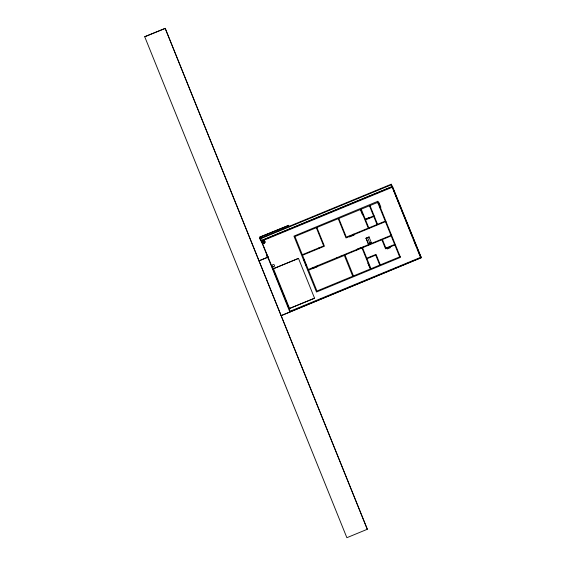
<?xml version="1.0" encoding="UTF-8"?>
<svg xmlns="http://www.w3.org/2000/svg" width="566" height="566" viewBox="0 0 566 566"><rect width="100%" height="100%" fill="white"/><g stroke="black" fill="none" stroke-linecap="round" stroke-linejoin="round"><path stroke-width="0.85" d="M371.501 242.609L368.508 244.052L366.124 238.208L369.202 236.913M144.719 36.733L165.215 28.385L367.32 529.267L346.873 537.7L144.719 36.733L165.215 28.385M259.709 237.147L288.625 225.388L259.709 237.147L289.884 312.036L281.125 315.651L421.281 257.721L391.233 184.219L259.787 238.449L261.916 242.75L262.461 242.524M260.601 240.465L261.152 240.239M261.06 240.656L392.5 186.426L421.231 257.643L289.884 312.036M392.549 186.504L261.103 240.734L259.787 238.449M261.867 241.045L392.217 187.268L420.517 257.417L290.174 311.194L260.551 238.753L390.901 184.976L392.217 187.268M378.215 202.182L294.971 236.524L316.953 291.009L400.197 256.66M360.966 210.099L361.518 209.88M377.947 203.102L378.491 202.876M362.834 214.733L363.386 214.507M379.814 207.729L380.359 207.503M267.654 257.94L266.353 254.707L266.897 254.481M268.213 256.766L267.661 256.992L266.353 254.707M366.046 218.893L369.209 217.592M365.346 219.36L374.105 215.745M365.558 219.898L373.772 216.509L377.006 224.518M302.308 254.714L323.667 245.906L316.33 227.716M302.527 255.252L324.431 246.21L316.875 227.49M368.791 227.907L385.22 221.129L377.663 202.409M385.984 221.44L346.01 237.932L338.235 218.674M349.441 236.956L354.182 234.996M289.566 308.527L273.477 268.687L298.473 258.372L314.562 298.218L289.53 308.477L314.562 298.218M298.501 258.429L273.477 268.687M303.652 260.19L304.395 259.886M365.99 238.222L369.053 236.998L371.353 242.694L368.282 243.918M305.661 265.171L306.404 264.867M356.431 249.514L361.179 247.561M307.529 269.798L391.516 235.145M344.998 254.962L361.978 247.958L370.44 268.935M362.523 247.731L391.184 235.909L399.653 256.886M308.555 270.208L344.34 255.443L352.731 276.243M312.708 268.56L317.455 266.6M394.629 244.455L385.87 248.071L382.425 239.524M394.849 244.986L385.538 248.828L381.873 239.751M387.243 248.969L390.406 247.66M366.747 258.209L376.057 254.367L380.295 264.874M366.966 258.74L375.725 255.125L379.751 265.093M368.105 263.14L368.65 262.914M369.973 267.775L370.518 267.548M420.404 256.2L421.281 257.721M369.867 243.267L367.589 237.6M367.32 529.267L165.166 28.3M391.233 184.219L392.882 188.315M393.54 189.95L400.806 207.955M401.471 209.597L402.461 212.052M403.119 213.686L404.775 217.783M405.433 219.417L410.385 231.699M411.05 233.334L412.699 237.423M413.357 239.064L416.661 247.25M417.326 248.884L419.965 255.436M379.043 202.649L380.911 207.276M385.439 221.667L390.972 235.371M389.903 246.408L390.115 246.939M370.001 205.571L377.557 224.292M386.734 247.71L386.953 248.248M369.457 205.798L373.56 215.971M369.273 217.74L369.485 218.278M366.103 219.049L366.322 219.58M361.235 209.187L369.011 228.445M360.691 209.413L368.247 228.133L346.335 237.175L338.786 218.448M360.634 210.241L362.502 214.868M366.004 238.258L368.303 243.953M368.119 244.802L368.339 245.333M363.372 246.755L363.591 247.292M362.311 247.2L370.985 268.709M367.964 263.204L369.831 267.831M361.214 247.646L361.433 248.184M353.814 234.091L354.033 234.621M356.467 249.606L356.686 250.144M349.073 236.043L349.286 236.581M344.779 254.431L353.46 275.939M341.128 255.938L341.418 256.646M336.381 257.891L336.671 258.605M323.448 245.991L323.66 246.528M318.7 247.95L318.92 248.488M317.144 265.829L317.427 266.544M312.397 267.789L312.687 268.503M304.041 260.035L306.05 265.015M288.547 225.254L289.219 226.874M267.223 255.294L267.881 256.922M260.834 238.555A1.189 1.153 -29.9 0 1 262.362 237.727M377.855 201.291L293.938 236.121L316.493 292.021L400.487 257.374L377.855 201.291M267.76 257.226L258.995 260.841L267.76 257.226M273.258 266.855A1.189 1.153 -29.9 0 0 274.411 265.164A1.189 1.153 -29.9 0 0 272.38 265.065A1.189 1.153 -29.9 0 0 273.258 266.855M263.756 243.26A1.189 1.153 -29.9 0 0 264.909 241.576A1.189 1.153 -29.9 0 0 262.879 241.47A1.189 1.153 -29.9 0 0 263.756 243.26M263.706 243.182A1.189 1.153 -29.9 0 0 264.86 241.491A1.189 1.153 -29.9 0 0 262.829 241.392A1.189 1.153 -29.9 0 0 263.706 243.182"/></g></svg>
